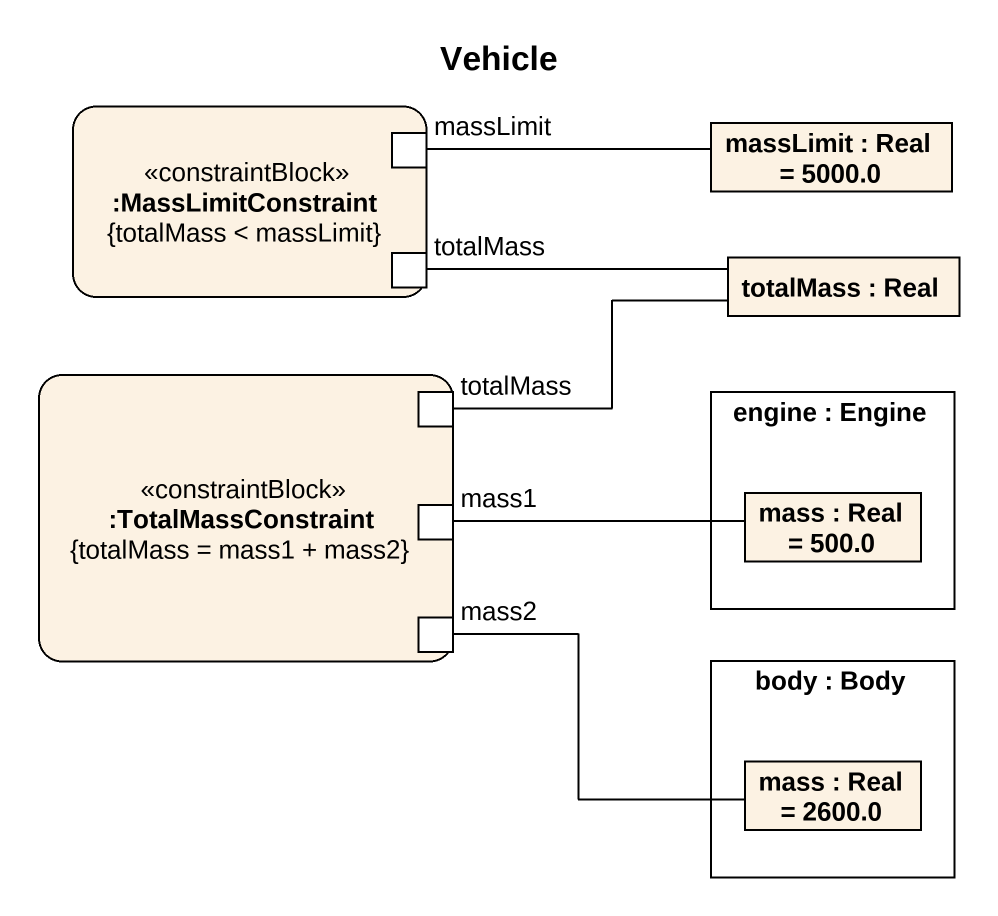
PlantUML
@startuml
title Vehicle
rectangle ":MassLimitConstraint\n{totalMass < massLimit}" as MassLimitConstraint <<constraintBlock>> {
  port massLimit
  port totalMass
}
rectangle "massLimit : Real = 5000.0" as massLimit_2
rectangle "totalMass : Real" as totalMass_2
rectangle ":TotalMassConstraint\n{totalMass = mass1 + mass2}" as TotalMassConstraint <<constraintBlock>> {
  port "totalMass" as totalMass_3
  port mass1
  port mass2
}
rectangle "engine : Engine" as engine {
  rectangle "mass : Real = 500.0" as mass
}
rectangle "body : Body" as body {
  rectangle "mass : Real = 2600.0" as mass_2
}
massLimit -right- massLimit_2
totalMass -right- totalMass_2
totalMass_3 -right- totalMass_2
mass1 -right- mass
mass2 -right- mass_2
@enduml
